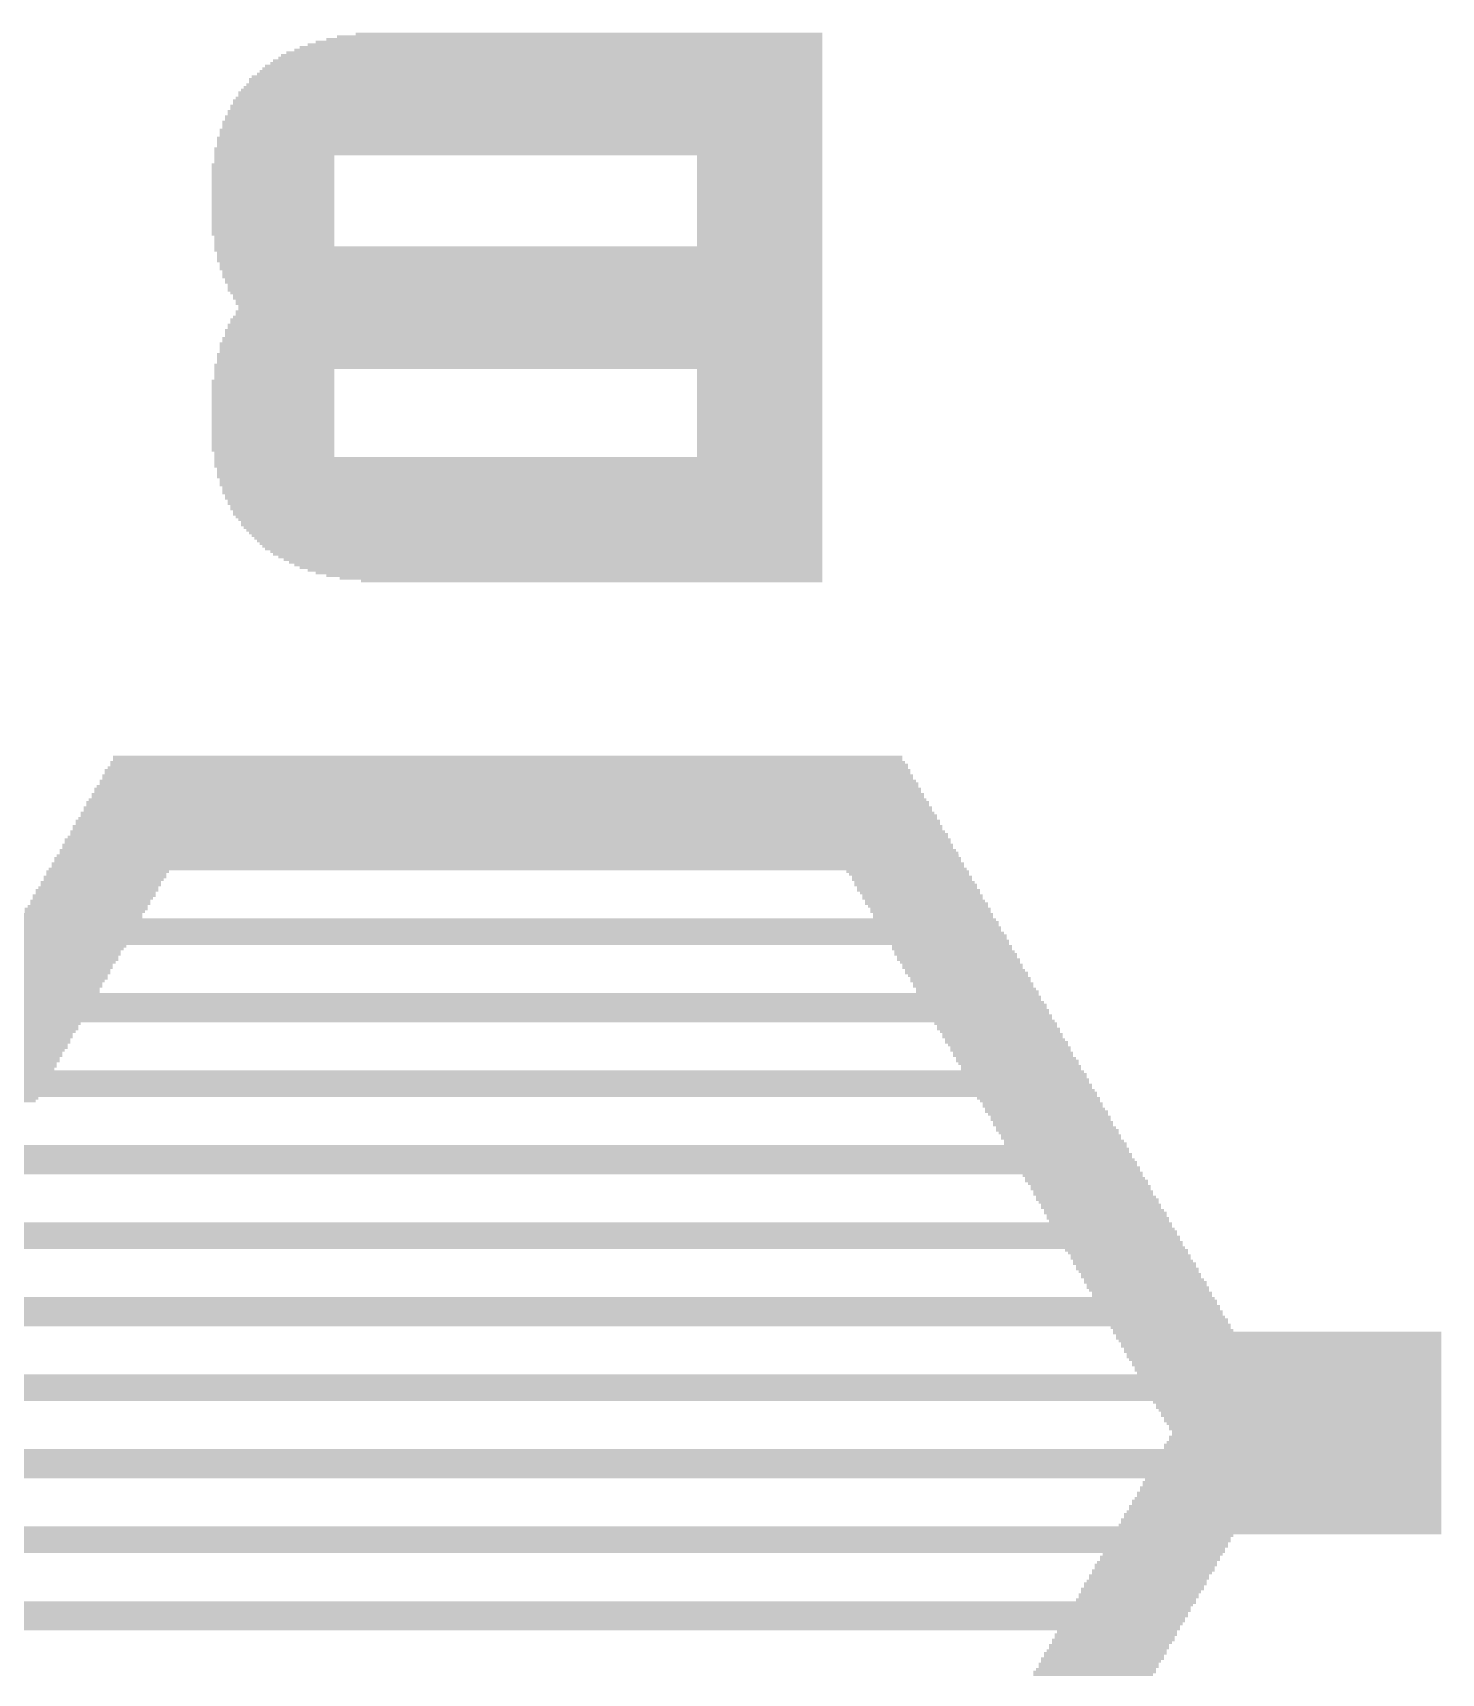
# Model space of a CAD drawing. Extents: x -51 to 50, y -27 to 29.
# Drawn here: x -36.8 to -25.62, y 2.47 to 15.48 of the extents above; entities that cross this region are included whole.
import ezdxf

# ---------------------------------------------------------------- set-up
doc = ezdxf.new("R2010")
doc.units = 0
doc.layers.add('201', color=6, linetype='CONTINUOUS')

# ---------------------------------------------------------------- blocks, each defined once
blk = doc.blocks.new('RECT')
blk.add_solid([(-0.5, -0.5), (0.5, -0.5), (-0.5, 0.5), (0.5, 0.5)])

msp = doc.modelspace()

# ---------------------------------------------------------------- block references
at = {"layer": '201', "rotation": 180}
for p, xscale, yscale in [((-32.6073, 15.367), 4.1478, 0.0213), ((-32.5755, 15.3882), 4.0843, 0.0211), ((-32.5438, 15.4093), 4.0208, 0.0211), ((-32.5018, 15.4305), 3.937, 0.0213), ((-32.4599, 15.4517), 3.8532, 0.0211), ((-32.385, 15.4728), 3.7033, 0.0211), ((-32.7241, 15.24), 4.3815, 0.0213), ((-32.7139, 15.2612), 4.3612, 0.0211), ((-32.6923, 15.2823), 4.318, 0.0211), ((-32.6822, 15.3035), 4.2977, 0.0213), ((-32.6606, 15.3247), 4.2545, 0.0211), ((-32.6288, 15.3458), 4.191, 0.0211), ((-32.8092, 15.113), 4.5517, 0.0213), ((-32.8092, 15.0918), 4.5517, 0.0211), ((-32.7978, 15.1342), 4.5288, 0.0211), ((-32.7774, 15.1553), 4.4882, 0.0211), ((-32.766, 15.1765), 4.4653, 0.0213), ((-32.7558, 15.1977), 4.445, 0.0211), ((-32.7457, 15.2188), 4.4247, 0.0211), ((-32.8612, 14.9648), 4.6558, 0.0211), ((-32.8511, 15.0072), 4.6355, 0.0211), ((-32.8511, 14.986), 4.6355, 0.0213), ((-32.8409, 15.0283), 4.6152, 0.0211), ((-32.8295, 15.0495), 4.5923, 0.0213), ((-32.8193, 15.0707), 4.572, 0.0211), ((-32.893, 14.859), 4.7193, 0.0213), ((-32.893, 14.8378), 4.7193, 0.0211), ((-32.8828, 14.9013), 4.699, 0.0211), ((-32.8828, 14.8802), 4.699, 0.0211), ((-32.8727, 14.9437), 4.6787, 0.0211), ((-32.8727, 14.9225), 4.6787, 0.0213), ((-32.9248, 14.7108), 4.7828, 0.0211), ((-32.9146, 14.7743), 4.7625, 0.0211), ((-32.9146, 14.7532), 4.7625, 0.0211), ((-32.9146, 14.732), 4.7625, 0.0213), ((-32.9044, 14.8167), 4.7422, 0.0211), ((-32.9044, 14.7955), 4.7422, 0.0213), ((-32.9362, 14.6473), 4.8057, 0.0211), ((-32.9362, 14.6262), 4.8057, 0.0211), ((-32.9362, 14.605), 4.8057, 0.0213), ((-32.9362, 14.5838), 4.8057, 0.0211), ((-32.9248, 14.6897), 4.7828, 0.0211), ((-32.9248, 14.6685), 4.7828, 0.0213), ((-32.9463, 14.5627), 4.826, 0.0211), ((-32.9463, 14.5415), 4.826, 0.0213), ((-32.9463, 14.5203), 4.826, 0.0211), ((-34.8831, 14.4992), 0.9525, 0.0211), ((-34.8831, 14.478), 0.9525, 0.0213), ((-34.8831, 14.4568), 0.9525, 0.0211), ((-31.0312, 14.4992), 0.9957, 0.0211), ((-31.0312, 14.478), 0.9957, 0.0213), ((-31.0312, 14.4568), 0.9957, 0.0211), ((-34.8933, 14.4357), 0.9728, 0.0211), ((-34.8933, 14.4145), 0.9728, 0.0213), ((-34.8933, 14.3933), 0.9728, 0.0211), ((-34.8933, 14.3722), 0.9728, 0.0211), ((-34.8933, 14.351), 0.9728, 0.0213), ((-34.8933, 14.3298), 0.9728, 0.0211), ((-31.0312, 14.4357), 0.9957, 0.0211), ((-31.0312, 14.4145), 0.9957, 0.0213), ((-31.0312, 14.3933), 0.9957, 0.0211), ((-31.0312, 14.3722), 0.9957, 0.0211), ((-31.0312, 14.351), 0.9957, 0.0213), ((-31.0312, 14.3298), 0.9957, 0.0211), ((-34.8933, 14.3087), 0.9728, 0.0211), ((-34.8933, 14.2875), 0.9728, 0.0213), ((-34.8933, 14.2663), 0.9728, 0.0211), ((-34.8933, 14.2452), 0.9728, 0.0211), ((-34.8933, 14.224), 0.9728, 0.0213), ((-34.8933, 14.2028), 0.9728, 0.0211), ((-34.8933, 14.1817), 0.9728, 0.0211), ((-31.0312, 14.3087), 0.9957, 0.0211), ((-31.0312, 14.2875), 0.9957, 0.0213), ((-31.0312, 14.2663), 0.9957, 0.0211), ((-31.0312, 14.2452), 0.9957, 0.0211), ((-31.0312, 14.224), 0.9957, 0.0213), ((-31.0312, 14.2028), 0.9957, 0.0211), ((-31.0312, 14.1817), 0.9957, 0.0211), ((-34.8933, 14.1605), 0.9728, 0.0213), ((-34.8933, 14.1393), 0.9728, 0.0211), ((-34.8933, 14.1182), 0.9728, 0.0211), ((-34.8933, 14.097), 0.9728, 0.0213), ((-34.8933, 14.0758), 0.9728, 0.0211), ((-34.8933, 14.0547), 0.9728, 0.0211), ((-31.0312, 14.1605), 0.9957, 0.0213), ((-31.0312, 14.1393), 0.9957, 0.0211), ((-31.0312, 14.1182), 0.9957, 0.0211), ((-31.0312, 14.097), 0.9957, 0.0213), ((-31.0312, 14.0758), 0.9957, 0.0211), ((-31.0312, 14.0547), 0.9957, 0.0211), ((-34.8933, 14.0335), 0.9728, 0.0213), ((-34.8933, 14.0123), 0.9728, 0.0211), ((-34.8933, 13.9912), 0.9728, 0.0211), ((-34.8933, 13.97), 0.9728, 0.0213), ((-34.8933, 13.9488), 0.9728, 0.0211), ((-34.8933, 13.9277), 0.9728, 0.0211), ((-31.0312, 14.0335), 0.9957, 0.0213), ((-31.0312, 14.0123), 0.9957, 0.0211), ((-31.0312, 13.9912), 0.9957, 0.0211), ((-31.0312, 13.97), 0.9957, 0.0213), ((-31.0312, 13.9488), 0.9957, 0.0211), ((-31.0312, 13.9277), 0.9957, 0.0211), ((-34.8933, 13.9065), 0.9728, 0.0213), ((-34.8933, 13.8853), 0.9728, 0.0211), ((-34.8831, 13.8642), 0.9525, 0.0211), ((-34.8831, 13.843), 0.9525, 0.0213), ((-34.8831, 13.8218), 0.9525, 0.0211), ((-34.8831, 13.8007), 0.9525, 0.0211), ((-31.0312, 13.9065), 0.9957, 0.0213), ((-31.0312, 13.8853), 0.9957, 0.0211), ((-31.0312, 13.8642), 0.9957, 0.0211), ((-31.0312, 13.843), 0.9957, 0.0213), ((-31.0312, 13.8218), 0.9957, 0.0211), ((-31.0312, 13.8007), 0.9957, 0.0211), ((-32.9463, 13.7795), 4.826, 0.0213), ((-32.9463, 13.7583), 4.826, 0.0211), ((-32.9362, 13.7372), 4.8057, 0.0211), ((-32.9362, 13.716), 4.8057, 0.0213), ((-32.9362, 13.6948), 4.8057, 0.0211), ((-32.9362, 13.6737), 4.8057, 0.0211), ((-32.9248, 13.6525), 4.7828, 0.0213), ((-32.9248, 13.6313), 4.7828, 0.0211), ((-32.9248, 13.6102), 4.7828, 0.0211), ((-32.9146, 13.589), 4.7625, 0.0213), ((-32.9146, 13.5678), 4.7625, 0.0211), ((-32.9146, 13.5467), 4.7625, 0.0211), ((-32.9044, 13.5255), 4.7422, 0.0213), ((-32.9044, 13.5043), 4.7422, 0.0211), ((-32.893, 13.4832), 4.7193, 0.0211), ((-32.893, 13.462), 4.7193, 0.0213), ((-32.893, 13.4408), 4.7193, 0.0211), ((-32.8828, 13.4197), 4.699, 0.0211), ((-32.8727, 13.3985), 4.6787, 0.0213), ((-32.8727, 13.3773), 4.6787, 0.0211), ((-32.8612, 13.3562), 4.6558, 0.0211), ((-32.8612, 13.335), 4.6558, 0.0213), ((-32.8612, 13.2715), 4.6558, 0.0213), ((-32.8511, 13.3138), 4.6355, 0.0211), ((-32.8511, 13.2927), 4.6355, 0.0211), ((-32.893, 13.1657), 4.7193, 0.0211), ((-32.893, 13.1445), 4.7193, 0.0213), ((-32.8828, 13.208), 4.699, 0.0213), ((-32.8828, 13.1868), 4.699, 0.0211), ((-32.8727, 13.2292), 4.6787, 0.0211), ((-32.8612, 13.2503), 4.6558, 0.0211), ((-32.9248, 13.0175), 4.7828, 0.0213), ((-32.9146, 13.0598), 4.7625, 0.0211), ((-32.9146, 13.0387), 4.7625, 0.0211), ((-32.9044, 13.1233), 4.7422, 0.0211), ((-32.9044, 13.1022), 4.7422, 0.0211), ((-32.9044, 13.081), 4.7422, 0.0213), ((-32.9362, 12.9328), 4.8057, 0.0211), ((-32.9362, 12.9117), 4.8057, 0.0211), ((-32.9362, 12.8905), 4.8057, 0.0213), ((-32.9248, 12.9963), 4.7828, 0.0211), ((-32.9248, 12.9752), 4.7828, 0.0211), ((-32.9248, 12.954), 4.7828, 0.0213), ((-32.9463, 12.8482), 4.826, 0.0211), ((-32.9463, 12.827), 4.826, 0.0213), ((-34.8831, 12.8058), 0.9525, 0.0211), ((-34.8831, 12.7847), 0.9525, 0.0211), ((-34.8831, 12.7635), 0.9525, 0.0213), ((-32.9362, 12.8693), 4.8057, 0.0211), ((-31.0312, 12.8058), 0.9957, 0.0211), ((-31.0312, 12.7847), 0.9957, 0.0211), ((-31.0312, 12.7635), 0.9957, 0.0213), ((-34.8933, 12.7212), 0.9728, 0.0211), ((-34.8933, 12.7), 0.9728, 0.0213), ((-34.8933, 12.6788), 0.9728, 0.0211), ((-34.8933, 12.6577), 0.9728, 0.0211), ((-34.8933, 12.6365), 0.9728, 0.0213), ((-34.8831, 12.7423), 0.9525, 0.0211), ((-31.0312, 12.7423), 0.9957, 0.0211), ((-31.0312, 12.7212), 0.9957, 0.0211), ((-31.0312, 12.7), 0.9957, 0.0213), ((-31.0312, 12.6788), 0.9957, 0.0211), ((-31.0312, 12.6577), 0.9957, 0.0211), ((-31.0312, 12.6365), 0.9957, 0.0213), ((-34.8933, 12.6153), 0.9728, 0.0211), ((-34.8933, 12.5942), 0.9728, 0.0211), ((-34.8933, 12.573), 0.9728, 0.0213), ((-34.8933, 12.5518), 0.9728, 0.0211), ((-34.8933, 12.5307), 0.9728, 0.0211), ((-34.8933, 12.5095), 0.9728, 0.0213), ((-34.8933, 12.4883), 0.9728, 0.0211), ((-31.0312, 12.6153), 0.9957, 0.0211), ((-31.0312, 12.5942), 0.9957, 0.0211), ((-31.0312, 12.573), 0.9957, 0.0213), ((-31.0312, 12.5518), 0.9957, 0.0211), ((-31.0312, 12.5307), 0.9957, 0.0211), ((-31.0312, 12.5095), 0.9957, 0.0213), ((-31.0312, 12.4883), 0.9957, 0.0211), ((-34.8933, 12.4672), 0.9728, 0.0211), ((-34.8933, 12.446), 0.9728, 0.0213), ((-34.8933, 12.4248), 0.9728, 0.0211), ((-34.8933, 12.4037), 0.9728, 0.0211), ((-34.8933, 12.3825), 0.9728, 0.0213), ((-34.8933, 12.3613), 0.9728, 0.0211), ((-31.0312, 12.4672), 0.9957, 0.0211), ((-31.0312, 12.446), 0.9957, 0.0213), ((-31.0312, 12.4248), 0.9957, 0.0211), ((-31.0312, 12.4037), 0.9957, 0.0211), ((-31.0312, 12.3825), 0.9957, 0.0213), ((-31.0312, 12.3613), 0.9957, 0.0211), ((-34.8933, 12.3402), 0.9728, 0.0211), ((-34.8933, 12.319), 0.9728, 0.0213), ((-34.8933, 12.2978), 0.9728, 0.0211), ((-34.8933, 12.2767), 0.9728, 0.0211), ((-34.8933, 12.2555), 0.9728, 0.0213), ((-34.8933, 12.2343), 0.9728, 0.0211), ((-31.0312, 12.3402), 0.9957, 0.0211), ((-31.0312, 12.319), 0.9957, 0.0213), ((-31.0312, 12.2978), 0.9957, 0.0211), ((-31.0312, 12.2767), 0.9957, 0.0211), ((-31.0312, 12.2555), 0.9957, 0.0213), ((-31.0312, 12.2343), 0.9957, 0.0211), ((-34.8933, 12.2132), 0.9728, 0.0211), ((-34.8933, 12.192), 0.9728, 0.0213), ((-34.8933, 12.1708), 0.9728, 0.0211), ((-34.8831, 12.1497), 0.9525, 0.0211), ((-34.8831, 12.1285), 0.9525, 0.0213), ((-32.9463, 12.1073), 4.826, 0.0211), ((-31.0312, 12.2132), 0.9957, 0.0211), ((-31.0312, 12.192), 0.9957, 0.0213), ((-31.0312, 12.1708), 0.9957, 0.0211), ((-31.0312, 12.1497), 0.9957, 0.0211), ((-31.0312, 12.1285), 0.9957, 0.0213), ((-32.9463, 12.0862), 4.826, 0.0211), ((-32.9463, 12.065), 4.826, 0.0213), ((-32.9463, 12.0438), 4.826, 0.0211), ((-32.9362, 12.0227), 4.8057, 0.0211), ((-32.9362, 12.0015), 4.8057, 0.0213), ((-32.9362, 11.9803), 4.8057, 0.0211), ((-32.9362, 11.9592), 4.8057, 0.0211), ((-32.9248, 11.938), 4.7828, 0.0213), ((-32.9248, 11.9168), 4.7828, 0.0211), ((-32.9248, 11.8957), 4.7828, 0.0211), ((-32.9146, 11.8745), 4.7625, 0.0213), ((-32.9146, 11.8533), 4.7625, 0.0211), ((-32.9146, 11.8322), 4.7625, 0.0211), ((-32.9044, 11.811), 4.7422, 0.0213), ((-32.9044, 11.7898), 4.7422, 0.0211), ((-32.893, 11.7687), 4.7193, 0.0211), ((-32.893, 11.7475), 4.7193, 0.0213), ((-32.8828, 11.7263), 4.699, 0.0211), ((-32.8828, 11.7052), 4.699, 0.0211), ((-32.8727, 11.684), 4.6787, 0.0213), ((-32.8727, 11.6628), 4.6787, 0.0211), ((-32.8612, 11.6417), 4.6558, 0.0211), ((-32.8511, 11.6205), 4.6355, 0.0213), ((-32.8409, 11.5993), 4.6152, 0.0211), ((-32.8409, 11.5782), 4.6152, 0.0211), ((-32.8295, 11.557), 4.5923, 0.0213), ((-32.8193, 11.5358), 4.572, 0.0211), ((-32.8092, 11.5147), 4.5517, 0.0211), ((-32.7978, 11.4935), 4.5288, 0.0213), ((-32.7876, 11.4723), 4.5085, 0.0211), ((-32.7774, 11.4512), 4.4882, 0.0211), ((-32.766, 11.43), 4.4653, 0.0213), ((-32.7558, 11.4088), 4.445, 0.0211), ((-32.7457, 11.3877), 4.4247, 0.0211), ((-32.7241, 11.3665), 4.3815, 0.0213), ((-32.7139, 11.3453), 4.3612, 0.0211), ((-32.6923, 11.3242), 4.318, 0.0211), ((-32.6707, 11.303), 4.2748, 0.0213), ((-32.6504, 11.2818), 4.2342, 0.0211), ((-32.6288, 11.2607), 4.191, 0.0211), ((-32.6073, 11.2395), 4.1478, 0.0213), ((-32.5755, 11.2183), 4.0843, 0.0211), ((-32.5438, 11.1972), 4.0208, 0.0211), ((-32.5018, 11.176), 3.937, 0.0213), ((-32.4485, 11.1548), 3.8303, 0.0211), ((-32.3647, 11.1337), 3.6627, 0.0211), ((-33.0314, 9.6308), 6.3932, 0.0211), ((-33.0302, 9.652), 6.35, 0.0213), ((-33.02, 9.6732), 6.3297, 0.0211), ((-33.0314, 9.6943), 6.3068, 0.0211), ((-33.0314, 9.7367), 6.2662, 0.0211), ((-33.0314, 9.7155), 6.2662, 0.0213), ((-33.0314, 9.5038), 6.5202, 0.0211), ((-33.0302, 9.5462), 6.477, 0.0211), ((-33.02, 9.525), 6.4973, 0.0213), ((-33.0314, 9.5885), 6.4338, 0.0213), ((-33.0314, 9.5673), 6.4338, 0.0211), ((-33.0314, 9.6097), 6.3932, 0.0211), ((-33.0314, 9.3768), 6.6878, 0.0211), ((-33.0314, 9.398), 6.6472, 0.0213), ((-33.0302, 9.4403), 6.604, 0.0211), ((-33.0302, 9.4192), 6.604, 0.0211), ((-33.0314, 9.4827), 6.5608, 0.0211), ((-33.0314, 9.4615), 6.5608, 0.0213), ((-33.0314, 9.2498), 6.8148, 0.0211), ((-33.0314, 9.2922), 6.7742, 0.0211), ((-33.0213, 9.271), 6.7945, 0.0213), ((-33.0302, 9.3345), 6.731, 0.0213), ((-33.0302, 9.3133), 6.731, 0.0211), ((-33.0314, 9.3557), 6.6878, 0.0211), ((-33.0314, 9.144), 6.9418, 0.0213), ((-33.02, 9.1228), 6.9647, 0.0211), ((-33.0314, 9.1863), 6.9012, 0.0211), ((-33.0314, 9.1652), 6.9012, 0.0211), ((-33.0302, 9.2287), 6.858, 0.0211), ((-33.0302, 9.2075), 6.858, 0.0213), ((-33.0302, 8.9958), 7.112, 0.0211), ((-33.02, 8.9747), 7.1323, 0.0211), ((-33.0314, 9.0382), 7.0688, 0.0211), ((-33.0314, 9.017), 7.0688, 0.0213), ((-33.0314, 9.0805), 7.0282, 0.0213), ((-33.0314, 9.0593), 7.0282, 0.0211), ((-33.0302, 9.1017), 6.985, 0.0211), ((-33.0314, 8.8477), 7.2822, 0.0211), ((-33.0302, 8.89), 7.239, 0.0213), ((-33.0302, 8.8688), 7.239, 0.0211), ((-33.0314, 8.9323), 7.1958, 0.0211), ((-33.0314, 8.9112), 7.1958, 0.0211), ((-33.0314, 8.9535), 7.1552, 0.0213), ((-36.2598, 8.7418), 0.9525, 0.0211), ((-36.2598, 8.7207), 0.9525, 0.0211), ((-36.2268, 8.7842), 0.9728, 0.0211), ((-36.2369, 8.763), 0.9525, 0.0213), ((-36.2064, 8.8265), 0.9728, 0.0213), ((-36.2166, 8.8053), 0.9525, 0.0211), ((-29.8564, 8.8265), 0.9728, 0.0213), ((-29.8463, 8.8053), 0.9525, 0.0211), ((-29.8234, 8.7842), 0.9525, 0.0211), ((-29.8234, 8.763), 0.9525, 0.0213), ((-29.8031, 8.7418), 0.9525, 0.0211), ((-29.7929, 8.7207), 0.9728, 0.0211), ((-36.3436, 8.5937), 0.9525, 0.0211), ((-36.3233, 8.6148), 0.9525, 0.0211), ((-36.3118, 8.636), 0.9754, 0.0213), ((-36.2903, 8.6783), 0.9728, 0.0211), ((-36.3004, 8.6572), 0.9525, 0.0211), ((-36.2801, 8.6995), 0.9525, 0.0213), ((-29.7828, 8.6995), 0.9525, 0.0213), ((-29.7713, 8.6783), 0.9754, 0.0211), ((-29.7599, 8.6572), 0.9525, 0.0211), ((-29.7396, 8.636), 0.9525, 0.0213), ((-29.7396, 8.6148), 0.9525, 0.0211), ((-29.7193, 8.5937), 0.9525, 0.0211), ((-36.4071, 8.4878), 0.9525, 0.0211), ((-36.4071, 8.4667), 0.9525, 0.0211), ((-36.3868, 8.509), 0.9525, 0.0213), ((-36.3753, 8.5302), 0.9754, 0.0211), ((-36.3639, 8.5513), 0.9525, 0.0211), ((-36.3436, 8.5725), 0.9525, 0.0213), ((-29.7078, 8.5725), 0.9754, 0.0213), ((-29.6964, 8.5513), 0.9525, 0.0211), ((-29.6761, 8.5302), 0.9525, 0.0211), ((-29.6761, 8.509), 0.9525, 0.0213), ((-29.6558, 8.4878), 0.9525, 0.0211), ((-29.6558, 8.4667), 0.9525, 0.0211), ((-33.0302, 8.3397), 7.874, 0.0211), ((-33.0314, 8.382), 7.8308, 0.0213), ((-33.0314, 8.3608), 7.8308, 0.0211), ((-33.0314, 8.4032), 7.7902, 0.0211), ((-33.0302, 8.4455), 7.747, 0.0213), ((-33.02, 8.4243), 7.7673, 0.0211), ((-36.5773, 8.1915), 0.9525, 0.0213), ((-36.5443, 8.2338), 0.9728, 0.0211), ((-36.5544, 8.2127), 0.9525, 0.0211), ((-33.0314, 8.2762), 7.9578, 0.0211), ((-33.0314, 8.255), 7.9578, 0.0213), ((-33.0314, 8.2973), 7.9172, 0.0211), ((-33.02, 8.3185), 7.8943, 0.0213), ((-29.5059, 8.2338), 0.9525, 0.0211), ((-29.5059, 8.2127), 0.9525, 0.0211), ((-29.4856, 8.1915), 0.9525, 0.0213), ((-36.6408, 8.0857), 0.9525, 0.0211), ((-36.6408, 8.0645), 0.9525, 0.0213), ((-36.6078, 8.128), 0.9728, 0.0213), ((-36.6179, 8.1068), 0.9525, 0.0211), ((-36.5976, 8.1492), 0.9525, 0.0211), ((-36.5773, 8.1703), 0.9525, 0.0211), ((-29.4754, 8.1703), 0.9728, 0.0211), ((-29.4653, 8.1492), 0.9525, 0.0211), ((-29.4538, 8.128), 0.9754, 0.0213), ((-29.4424, 8.1068), 0.9525, 0.0211), ((-29.4221, 8.0857), 0.9525, 0.0211), ((-29.4221, 8.0645), 0.9525, 0.0213), ((-36.7246, 7.9375), 0.9525, 0.0213), ((-36.7043, 7.9587), 0.9525, 0.0211), ((-36.6928, 7.9798), 0.9754, 0.0211), ((-36.6814, 8.001), 0.9525, 0.0213), ((-36.6611, 8.0433), 0.9525, 0.0211), ((-36.6611, 8.0222), 0.9525, 0.0211), ((-29.4018, 8.0433), 0.9525, 0.0211), ((-29.3903, 8.0222), 0.9754, 0.0211), ((-29.3789, 8.001), 0.9525, 0.0213), ((-29.3586, 7.9798), 0.9525, 0.0211), ((-29.3586, 7.9587), 0.9525, 0.0211), ((-29.337, 7.9375), 0.955, 0.0213), ((-33.0314, 7.8317), 8.4658, 0.0211), ((-33.0314, 7.8105), 8.4658, 0.0213), ((-36.7563, 7.874), 0.9754, 0.0213), ((-33.0314, 7.8528), 8.4252, 0.0211), ((-36.7449, 7.8952), 0.9525, 0.0211), ((-36.7246, 7.9163), 0.9525, 0.0211), ((-29.337, 7.9163), 0.955, 0.0211), ((-29.3154, 7.8952), 0.9525, 0.0211), ((-29.3053, 7.874), 0.9728, 0.0213), ((-33.0302, 7.6835), 8.636, 0.0213), ((-33.0314, 7.7258), 8.5928, 0.0211), ((-33.0314, 7.7047), 8.5928, 0.0211), ((-33.0314, 7.747), 8.5522, 0.0213), ((-33.0302, 7.7893), 8.509, 0.0211), ((-33.02, 7.7682), 8.5293, 0.0211), ((-36.9354, 7.5565), 0.9525, 0.0213), ((-36.9252, 7.5777), 0.9728, 0.0211), ((-36.9151, 7.5988), 0.9525, 0.0211), ((-33.0314, 7.6412), 8.6792, 0.0211), ((-36.8948, 7.62), 0.9525, 0.0213), ((-33.0302, 7.6623), 8.636, 0.0211), ((-29.1579, 7.62), 0.9728, 0.0213), ((-29.1478, 7.5988), 0.9525, 0.0211), ((-29.1363, 7.5777), 0.9754, 0.0211), ((-29.1249, 7.5565), 0.9525, 0.0213), ((-37.0103, 7.4295), 0.9754, 0.0213), ((-36.9989, 7.4507), 0.9525, 0.0211), ((-36.9786, 7.493), 0.9525, 0.0213), ((-36.9786, 7.4718), 0.9525, 0.0211), ((-36.9583, 7.5353), 0.9525, 0.0211), ((-36.9583, 7.5142), 0.9525, 0.0211), ((-29.1046, 7.5353), 0.9525, 0.0211), ((-29.1046, 7.5142), 0.9525, 0.0211), ((-29.0843, 7.493), 0.9525, 0.0213), ((-29.0728, 7.4718), 0.9754, 0.0211), ((-29.0614, 7.4507), 0.9525, 0.0211), ((-29.0411, 7.4295), 0.9525, 0.0213), ((-37.0954, 7.2813), 0.9728, 0.0211), ((-37.0738, 7.3237), 0.9754, 0.0211), ((-37.0853, 7.3025), 0.9525, 0.0213), ((-37.0624, 7.3448), 0.9525, 0.0211), ((-37.0421, 7.3872), 0.9525, 0.0211), ((-37.0421, 7.366), 0.9525, 0.0213), ((-37.0218, 7.4083), 0.9525, 0.0211), ((-29.0411, 7.4083), 0.9525, 0.0211), ((-29.0208, 7.3872), 0.9525, 0.0211), ((-29.0208, 7.366), 0.9525, 0.0213), ((-28.9979, 7.3448), 0.9525, 0.0211), ((-28.9878, 7.3237), 0.9728, 0.0211), ((-28.9776, 7.3025), 0.9525, 0.0213), ((-28.9573, 7.2813), 0.9525, 0.0211), ((-33.0314, 7.1755), 9.2278, 0.0213), ((-33.0314, 7.1543), 9.2278, 0.0211), ((-33.0314, 7.1967), 9.1872, 0.0211), ((-33.0302, 7.239), 9.144, 0.0213), ((-33.02, 7.2178), 9.1643, 0.0211), ((-37.1056, 7.2602), 0.9525, 0.0211), ((-28.9573, 7.2602), 0.9525, 0.0211), ((-37.2428, 7.0273), 0.9728, 0.0211), ((-33.0314, 7.0485), 9.3548, 0.0213), ((-33.0314, 7.0908), 9.3142, 0.0211), ((-33.0213, 7.0697), 9.3345, 0.0211), ((-33.0302, 7.1332), 9.271, 0.0211), ((-33.0302, 7.112), 9.271, 0.0213), ((-28.8188, 7.0273), 0.9754, 0.0211), ((-37.2529, 7.0062), 0.9525, 0.0211), ((-28.8074, 7.0062), 0.9525, 0.0211), ((-28.7871, 6.985), 0.9525, 0.0213), ((-28.7871, 6.9638), 0.9525, 0.0211), ((-28.7668, 6.9427), 0.9525, 0.0211), ((-28.7553, 6.9215), 0.9754, 0.0213), ((-28.7439, 6.9003), 0.9525, 0.0211), ((-28.7236, 6.8792), 0.9525, 0.0211), ((-28.7236, 6.858), 0.9525, 0.0213), ((-28.7033, 6.8368), 0.9525, 0.0211), ((-28.7033, 6.8157), 0.9525, 0.0211), ((-28.6703, 6.7733), 0.9728, 0.0211), ((-28.6804, 6.7945), 0.9525, 0.0213), ((-33.0314, 6.6463), 9.8222, 0.0211), ((-28.6601, 6.7522), 0.9525, 0.0211), ((-28.6398, 6.731), 0.9525, 0.0213), ((-28.6398, 6.7098), 0.9525, 0.0211), ((-28.6169, 6.6887), 0.9525, 0.0211), ((-28.6068, 6.6675), 0.9728, 0.0213), ((-33.0314, 6.5405), 9.9492, 0.0213), ((-33.0213, 6.5193), 9.9695, 0.0211), ((-33.0302, 6.5828), 9.906, 0.0211), ((-33.0302, 6.5617), 9.906, 0.0211), ((-33.0314, 6.6252), 9.8628, 0.0211), ((-33.0314, 6.604), 9.8628, 0.0213), ((-33.0314, 6.4347), 10.0762, 0.0211), ((-33.0302, 6.477), 10.033, 0.0213), ((-33.0302, 6.4558), 10.033, 0.0211), ((-33.0314, 6.4982), 9.9898, 0.0211), ((-28.4696, 6.4135), 0.9525, 0.0213), ((-28.4493, 6.3923), 0.9525, 0.0211), ((-28.4378, 6.3712), 0.9754, 0.0211), ((-28.4264, 6.35), 0.9525, 0.0213), ((-28.4061, 6.3288), 0.9525, 0.0211), ((-28.4061, 6.3077), 0.9525, 0.0211), ((-28.3845, 6.2865), 0.95, 0.0213), ((-28.3845, 6.2653), 0.95, 0.0211), ((-28.3629, 6.2442), 0.9525, 0.0211), ((-28.3528, 6.223), 0.9728, 0.0213), ((-28.3426, 6.2018), 0.9525, 0.0211), ((-28.3223, 6.1807), 0.9525, 0.0211), ((-28.3223, 6.1595), 0.9525, 0.0213), ((-28.2893, 6.1172), 0.9728, 0.0211), ((-28.2994, 6.1383), 0.9525, 0.0211), ((-33.0314, 5.9902), 10.5842, 0.0211), ((-33.0302, 6.0325), 10.541, 0.0213), ((-33.0302, 6.0113), 10.541, 0.0211), ((-28.2791, 6.096), 0.9525, 0.0213), ((-28.2689, 6.0748), 0.9728, 0.0211), ((-28.2588, 6.0537), 0.9525, 0.0211), ((-33.0314, 5.8843), 10.7112, 0.0211), ((-33.0314, 5.8632), 10.7112, 0.0211), ((-33.0302, 5.9267), 10.668, 0.0211), ((-33.0302, 5.9055), 10.668, 0.0213), ((-33.0314, 5.9478), 10.6248, 0.0211), ((-33.0213, 5.969), 10.6045, 0.0213), ((-33.0314, 5.842), 10.7518, 0.0213), ((-28.1203, 5.8208), 0.9754, 0.0211), ((-28.1089, 5.7997), 0.9525, 0.0211), ((-28.0886, 5.7785), 0.9525, 0.0213), ((-28.0886, 5.7573), 0.9525, 0.0211), ((-28.0683, 5.7362), 0.9525, 0.0211), ((-28.0568, 5.715), 0.9754, 0.0213), ((-28.0454, 5.6938), 0.9525, 0.0211), ((-28.0353, 5.6727), 0.9728, 0.0211), ((-28.0251, 5.6515), 0.9525, 0.0213), ((-28.0048, 5.6303), 0.9525, 0.0211), ((-28.0048, 5.6092), 0.9525, 0.0211), ((-27.9819, 5.588), 0.9525, 0.0213), ((-27.9718, 5.5668), 0.9728, 0.0211), ((-27.9616, 5.5457), 0.9525, 0.0211), ((-27.9514, 5.5245), 0.9728, 0.0213), ((-27.9413, 5.5033), 0.9525, 0.0211), ((-27.9184, 5.4822), 0.9525, 0.0211), ((-27.9184, 5.461), 0.9525, 0.0213), ((-33.0314, 5.334), 11.3462, 0.0213), ((-33.0302, 5.3763), 11.303, 0.0211), ((-33.0302, 5.3552), 11.303, 0.0211), ((-33.0314, 5.3975), 11.2598, 0.0213), ((-33.0314, 5.4398), 11.2192, 0.0211), ((-33.0213, 5.4187), 11.2395, 0.0211), ((-33.0314, 5.2282), 11.4732, 0.0211), ((-33.0302, 5.2705), 11.43, 0.0213), ((-33.0302, 5.2493), 11.43, 0.0211), ((-33.0314, 5.2917), 11.3868, 0.0211), ((-33.0314, 5.3128), 11.3462, 0.0211), ((-27.7711, 5.207), 0.9525, 0.0213), ((-27.7495, 5.1858), 0.955, 0.0211), ((-26.9253, 5.1647), 2.6035, 0.0211), ((-26.9138, 5.1435), 2.5806, 0.0213), ((-26.9138, 5.1223), 2.5806, 0.0211), ((-26.9037, 5.1012), 2.5603, 0.0211), ((-26.8935, 5.08), 2.54, 0.0213), ((-26.8935, 5.0588), 2.54, 0.0211), ((-26.8821, 5.0377), 2.5171, 0.0211), ((-26.8821, 5.0165), 2.5171, 0.0213), ((-26.8719, 4.9953), 2.4968, 0.0211), ((-26.8719, 4.9742), 2.4968, 0.0211), ((-26.8618, 4.953), 2.4765, 0.0213), ((-32.3113, 4.826), 13.3756, 0.0213), ((-26.8503, 4.9318), 2.4536, 0.0211), ((-26.8503, 4.9107), 2.4536, 0.0211), ((-26.8402, 4.8895), 2.4333, 0.0213), ((-26.8402, 4.8683), 2.4333, 0.0211), ((-26.83, 4.8472), 2.413, 0.0211), ((-32.3545, 4.6778), 13.462, 0.0211), ((-32.3431, 4.7202), 13.4391, 0.0211), ((-32.3431, 4.699), 13.4391, 0.0213), ((-32.3329, 4.7413), 13.4188, 0.0211), ((-32.3228, 4.7837), 13.3985, 0.0211), ((-32.3228, 4.7625), 13.3985, 0.0213), ((-32.3113, 4.8048), 13.3756, 0.0211), ((-32.3647, 4.6355), 13.4823, 0.0213), ((-32.3545, 4.6567), 13.462, 0.0211), ((-26.7665, 4.6143), 2.286, 0.0211), ((-26.7551, 4.5932), 2.2631, 0.0211), ((-26.7551, 4.572), 2.2631, 0.0213), ((-26.7449, 4.5508), 2.2428, 0.0211), ((-26.7348, 4.5297), 2.2225, 0.0211), ((-26.7348, 4.5085), 2.2225, 0.0213), ((-26.7233, 4.4873), 2.1996, 0.0211), ((-26.7233, 4.4662), 2.1996, 0.0211), ((-26.7132, 4.445), 2.1793, 0.0213), ((-26.703, 4.4238), 2.159, 0.0211), ((-26.7132, 4.2968), 2.1793, 0.0211), ((-26.703, 4.4027), 2.159, 0.0211), ((-26.703, 4.3392), 2.159, 0.0211), ((-26.703, 4.318), 2.159, 0.0213), ((-26.6916, 4.3815), 2.1361, 0.0213), ((-26.6916, 4.3603), 2.1361, 0.0211), ((-32.3964, 4.2333), 13.5458, 0.0211), ((-32.3964, 4.2122), 13.5458, 0.0211), ((-32.3863, 4.191), 13.5255, 0.0213), ((-32.3863, 4.1698), 13.5255, 0.0211), ((-26.7233, 4.2757), 2.1996, 0.0211), ((-26.7233, 4.2545), 2.1996, 0.0213), ((-32.3748, 4.1487), 13.5026, 0.0211), ((-32.3748, 4.1275), 13.5026, 0.0213), ((-32.3647, 4.1063), 13.4823, 0.0211), ((-32.3545, 4.0852), 13.462, 0.0211), ((-32.3545, 4.064), 13.462, 0.0213), ((-32.3431, 4.0428), 13.4391, 0.0211), ((-32.3431, 4.0217), 13.4391, 0.0211), ((-26.8186, 3.937), 2.3901, 0.0213), ((-26.8186, 3.9158), 2.3901, 0.0211), ((-26.8084, 3.9793), 2.3698, 0.0211), ((-26.8084, 3.9582), 2.3698, 0.0211), ((-26.7983, 4.0005), 2.3495, 0.0213), ((-26.8618, 3.7888), 2.4765, 0.0211), ((-26.8618, 3.7677), 2.4765, 0.0211), ((-26.8503, 3.8312), 2.4536, 0.0211), ((-26.8503, 3.81), 2.4536, 0.0213), ((-26.8402, 3.8523), 2.4333, 0.0211), ((-26.83, 3.8947), 2.413, 0.0211), ((-26.83, 3.8735), 2.413, 0.0213), ((-26.9037, 3.6407), 2.5603, 0.0211), ((-26.8935, 3.683), 2.54, 0.0213), ((-26.8935, 3.6618), 2.54, 0.0211), ((-26.8821, 3.7253), 2.5171, 0.0211), ((-26.8821, 3.7042), 2.5171, 0.0211), ((-26.8719, 3.7465), 2.4968, 0.0213), ((-32.2275, 3.6195), 13.208, 0.0213), ((-32.2161, 3.5983), 13.1851, 0.0211), ((-32.2161, 3.5772), 13.1851, 0.0211), ((-33.0302, 3.556), 11.5164, 0.0213), ((-33.0314, 3.5348), 11.4732, 0.0211), ((-33.0314, 3.5137), 11.4732, 0.0211), ((-33.0302, 3.4925), 11.43, 0.0213), ((-33.0302, 3.4713), 11.43, 0.0211), ((-33.0314, 3.4502), 11.3868, 0.0211), ((-33.0213, 3.429), 11.3665, 0.0213), ((-27.8549, 3.3867), 0.9525, 0.0211), ((-27.8346, 3.4078), 0.9525, 0.0211), ((-27.9083, 3.2808), 0.9728, 0.0211), ((-27.9184, 3.2597), 0.9525, 0.0211), ((-27.8879, 3.3232), 0.9728, 0.0211), ((-27.8981, 3.302), 0.9525, 0.0213), ((-27.8778, 3.3443), 0.9525, 0.0211), ((-27.8549, 3.3655), 0.9525, 0.0213), ((-27.9933, 3.1327), 0.9754, 0.0211), ((-27.9718, 3.175), 0.9728, 0.0213), ((-27.9819, 3.1538), 0.9525, 0.0211), ((-27.9616, 3.1962), 0.9525, 0.0211), ((-27.9413, 3.2385), 0.9525, 0.0213), ((-27.9413, 3.2173), 0.9525, 0.0211), ((-33.0302, 3.0268), 10.922, 0.0211), ((-33.0314, 3.0057), 10.8788, 0.0211), ((-33.0314, 2.9845), 10.8382, 0.0213), ((-28.0454, 3.048), 0.9525, 0.0213), ((-28.0251, 3.0903), 0.9525, 0.0211), ((-28.0251, 3.0692), 0.9525, 0.0211), ((-28.0048, 3.1115), 0.9525, 0.0213), ((-33.0314, 2.9633), 10.8382, 0.0211), ((-33.0302, 2.9422), 10.795, 0.0211), ((-33.0302, 2.921), 10.795, 0.0213), ((-33.0314, 2.8998), 10.7518, 0.0211), ((-33.0213, 2.8787), 10.7315, 0.0211), ((-33.0314, 2.8575), 10.7112, 0.0213), ((-33.0302, 2.8363), 10.668, 0.0211), ((-33.0302, 2.8152), 10.668, 0.0211), ((-28.2258, 2.7305), 0.9728, 0.0213), ((-28.2054, 2.7728), 0.9728, 0.0211), ((-28.2156, 2.7517), 0.9525, 0.0211), ((-28.1953, 2.794), 0.9525, 0.0213), ((-28.2893, 2.6247), 0.9728, 0.0211), ((-28.2994, 2.6035), 0.9525, 0.0213), ((-28.2791, 2.6458), 0.9525, 0.0211), ((-28.2588, 2.6882), 0.9525, 0.0211), ((-28.2588, 2.667), 0.9525, 0.0213), ((-28.2359, 2.7093), 0.9525, 0.0211), ((-28.3731, 2.4765), 0.9728, 0.0213), ((-28.3629, 2.4977), 0.9525, 0.0211), ((-28.3426, 2.54), 0.9525, 0.0213), ((-28.3426, 2.5188), 0.9525, 0.0211), ((-28.3108, 2.5823), 0.9754, 0.0211), ((-28.3223, 2.5612), 0.9525, 0.0211), ((-28.3845, 2.4553), 0.95, 0.0211)]:
    msp.add_blockref('RECT', p, dxfattribs=dict(at, xscale=xscale, yscale=yscale))

doc.saveas('drawing.dxf')
